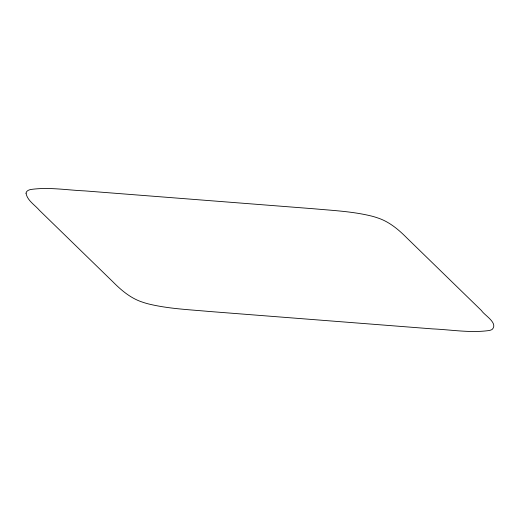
<?xml version="1.0" encoding="UTF-8"?>
<svg xmlns="http://www.w3.org/2000/svg" width="520" height="520" viewBox="0 0 520 520"><rect width="100%" height="100%" fill="white"/><g stroke="black" fill="none" stroke-linecap="round" stroke-linejoin="round"><path stroke-width="0.78" d="M26.013 193.193C27.274 200.597 34.918 204.958 39.455 210.347L112.898 281.814C121.342 290.355 130.852 298.402 142.474 302.133A26.709 7 10.3 0 0 148.22 303.869C167.967 308.744 188.416 309.582 208.585 311.415L432.451 328.887C451.321 329.713 470.45 333.177 489.3 330.493A26.709 7 10.3 0 0 492.167 329.427C498.537 322.972 484.354 315.308 481.5 310.589L407.101 238.186C398.658 229.645 389.149 221.598 377.526 217.867A26.709 7 10.3 0 0 371.781 216.131C352.937 211.458 333.437 210.542 314.178 208.806L84.741 190.892C66.8 190.106 48.607 186.888 30.7 189.508A26.709 7 10.3 0 0 27.833 190.573L26.585 191.653L26.013 193.193"/></g></svg>
